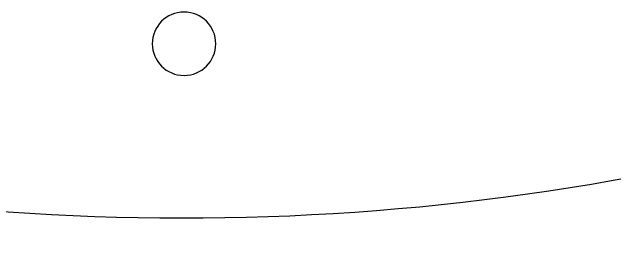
# Model space of a CAD drawing. Extents: x 1 to 248, y 2 to 47.
# Drawn here: x 204.75 to 220.31, y 1.55 to 7.73 of the extents above; entities that cross this region are included whole.
import ezdxf

# ---------------------------------------------------------------- set-up
doc = ezdxf.new("R2010")
doc.units = 0
doc.layers.get('0').update_dxf_attribs({"linetype": 'CONTINUOUS'})

msp = doc.modelspace()

# ---------------------------------------------------------------- linework, layer by layer
at = {"color": 1}
msp.add_line((210.008555, 6.909652), (210.008555, 6.909652), dxfattribs=at)
for points in [[(209.188555, 7.729652), (208.735682, 7.729652), (208.368555, 7.362526), (208.368555, 6.909652)], [(210.008555, 6.909652), (210.008555, 7.362526), (209.641428, 7.729652), (209.188555, 7.729652)], [(208.368555, 6.909652), (208.368555, 6.456779), (208.735682, 6.089652), (209.188555, 6.089652)], [(209.188555, 6.089652), (209.641428, 6.089652), (210.008555, 6.456779), (210.008555, 6.909652)], [(226.791415, 4.899162), (215.340585, 1.554353), (202.904245, 1.563867), (191.461005, 4.936792)]]:
    msp.add_open_spline(points, degree=3, dxfattribs=at)

doc.saveas('drawing.dxf')
